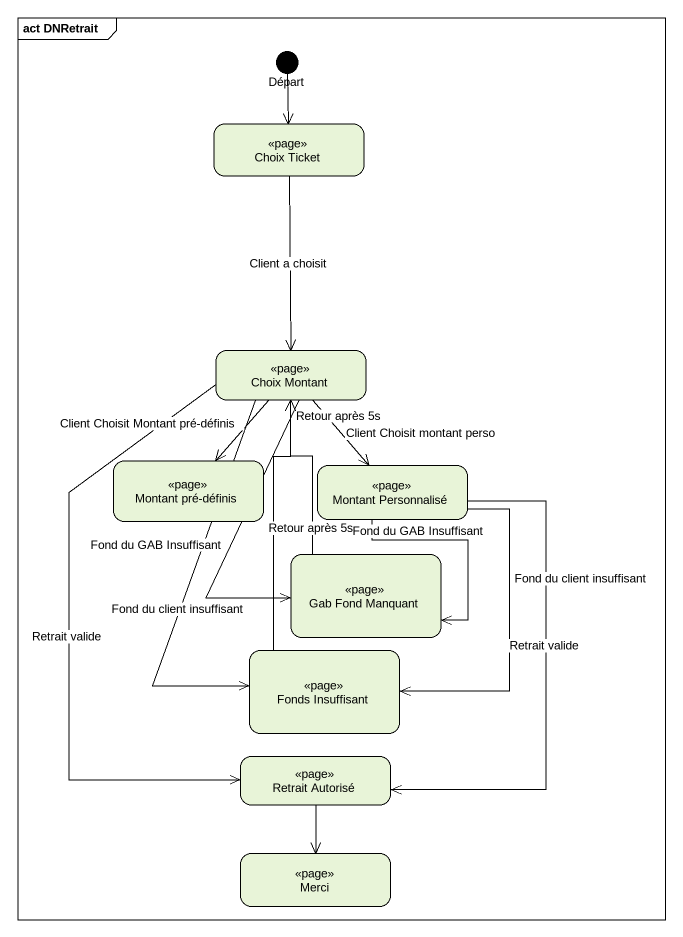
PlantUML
@startuml
mainframe act DNRetrait
hide empty description
state Départ <<start>>
state "Choix Ticket" as Choix_Ticket <<page>>
state "Choix Montant" as Choix_Montant <<page>>
state "Montant pré-définis" as Montant_pré_définis <<page>>
state "Montant Personnalisé" as Montant_Personnalisé <<page>>
state "Gab Fond Manquant" as Gab_Fond_Manquant <<page>>
state "Fonds Insuffisant" as Fonds_Insuffisant <<page>>
state "Retrait Autorisé" as Retrait_Autorisé <<page>>
state Merci <<page>>
Départ --> Choix_Ticket
Choix_Ticket --> Choix_Montant : Client a choisit
Choix_Montant --> Montant_pré_définis : Client Choisit Montant pré-définis
Choix_Montant --> Montant_Personnalisé : Client Choisit montant perso
Choix_Montant --> Gab_Fond_Manquant : Fond du GAB Insuffisant
Choix_Montant --> Fonds_Insuffisant : Fond du client insuffisant
Choix_Montant --> Retrait_Autorisé : Retrait valide
Montant_Personnalisé --> Gab_Fond_Manquant : Fond du GAB Insuffisant
Montant_Personnalisé --> Fonds_Insuffisant : Fond du client insuffisant
Montant_Personnalisé --> Retrait_Autorisé : Retrait valide
Gab_Fond_Manquant -up-> Choix_Montant : Retour après 5s
Fonds_Insuffisant -up-> Choix_Montant : Retour après 5s
Retrait_Autorisé --> Merci
@enduml
